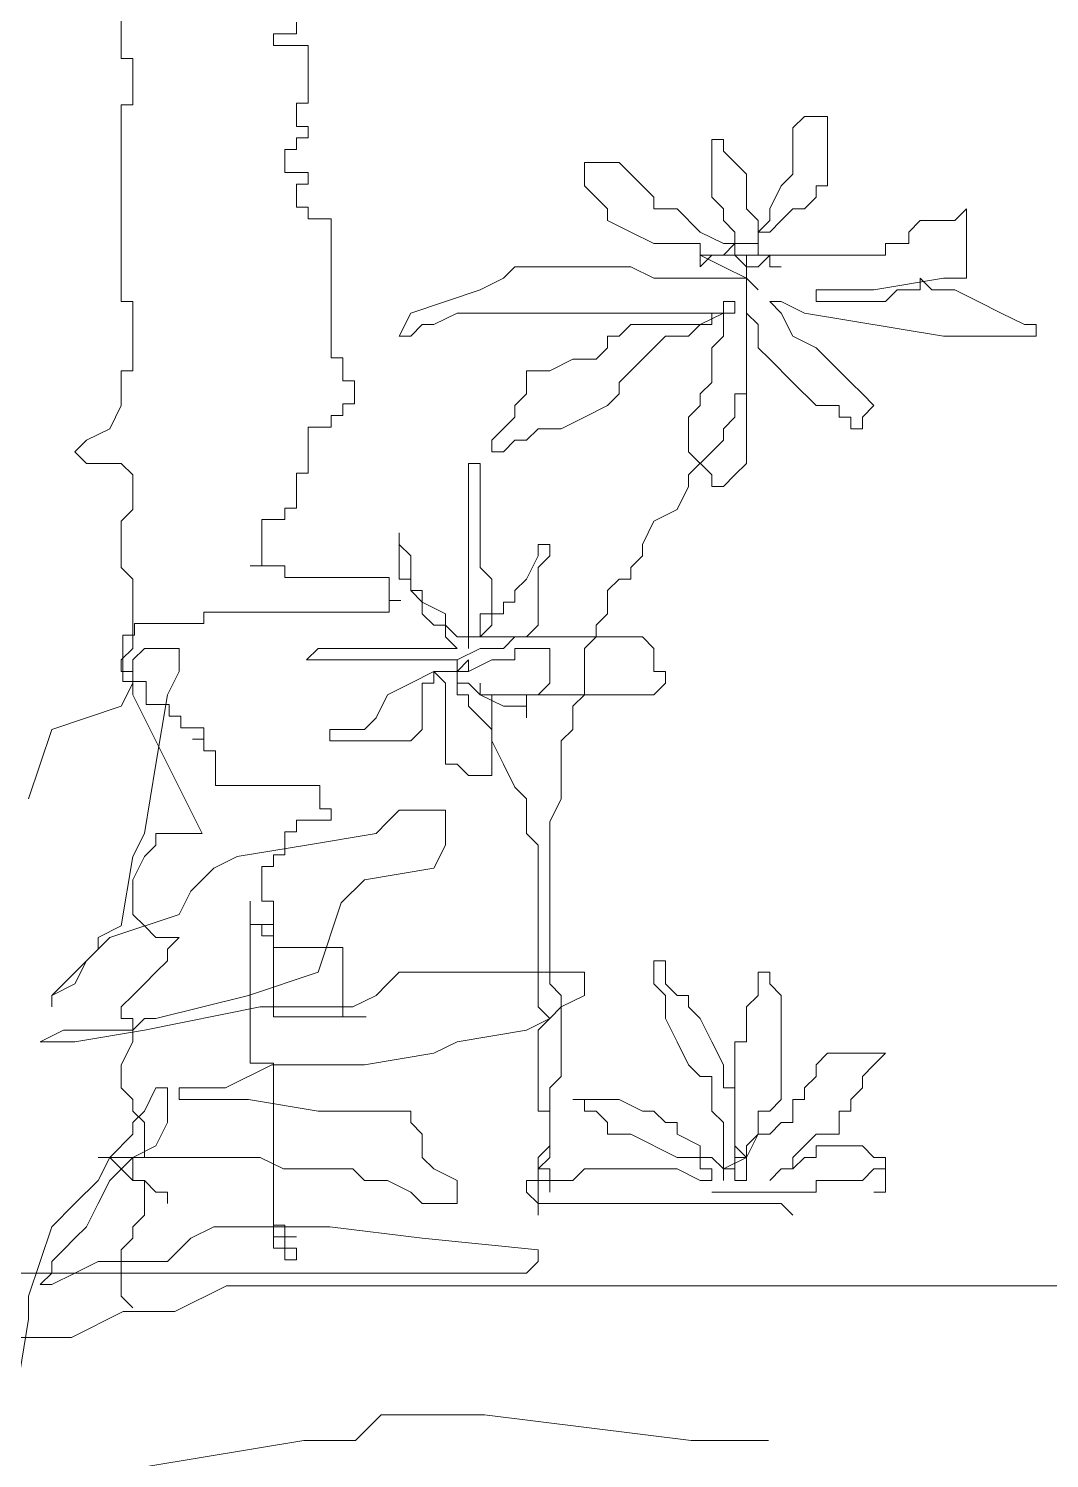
# Model space of a CAD drawing. Header units: millimetres. Extents: x -37049 to 129367, y 25385 to 90033.
# Drawn here: x 26369 to 28088, y 46380 to 48788 of the extents above; entities that cross this region are included whole.
import ezdxf

# ---------------------------------------------------------------- set-up
doc = ezdxf.new("R2010")
doc.units = ezdxf.units.MM
doc.header["$MEASUREMENT"] = 0
doc.layers.add('NCAY', color=3, linetype='Continuous', lineweight=13)

# ---------------------------------------------------------------- blocks, each defined once
blk = doc.blocks.new('A$C1A0A3921')
at = {"layer": 'NCAY'}
for p, q in [((2605.1, 2724.5), (2605.1, 2588.1)), ((2900.4, 2649.3), (2900.4, 2629.8)), ((2900.4, 2629.8), (2861.4, 2629.8)), ((2861.4, 2629.8), (2861.4, 2610.3)), ((2861.4, 2610.3), (2919.9, 2610.3)), ((2919.9, 2610.3), (2919.9, 2512.9)), ((2605.1, 2588.1), (2624.6, 2588.1)), ((2624.6, 2588.1), (2624.6, 2510.2)), ((2624.6, 2510.2), (2605.1, 2510.2)), ((2605.1, 2510.2), (2605.1, 2179)), ((2919.9, 2512.9), (2900.4, 2512.9)), ((2900.4, 2512.9), (2900.4, 2473.9)), ((3755.9, 2490.7), (3736.4, 2471.2)), ((3794.9, 2490.7), (3755.9, 2490.7)), ((3794.9, 2373.8), (3794.9, 2490.7)), ((2900.4, 2473.9), (2919.9, 2473.9)), ((2919.9, 2473.9), (2919.9, 2454.5)), ((3736.4, 2471.2), (3736.4, 2393.3)), ((2900.4, 2435), (2880.9, 2435)), ((2880.9, 2435), (2880.9, 2396)), ((2919.9, 2454.5), (2900.4, 2454.5)), ((2900.4, 2454.5), (2900.4, 2435)), ((3619.3, 2451.8), (3599.8, 2451.8)), ((3599.8, 2451.8), (3599.8, 2354.4)), ((3619.3, 2432.3), (3619.3, 2451.8)), ((3638.8, 2412.8), (3619.3, 2432.3)), ((3443.8, 2412.8), (3385.3, 2412.8)), ((3385.3, 2412.8), (3385.3, 2373.8)), ((3463.3, 2393.3), (3443.8, 2412.8)), ((3658.3, 2393.3), (3638.8, 2412.8)), ((2880.9, 2396), (2919.9, 2396)), ((2919.9, 2396), (2919.9, 2376.5)), ((3482.8, 2373.8), (3463.3, 2393.3)), ((3658.3, 2334.9), (3658.3, 2393.3)), ((3736.4, 2393.3), (3716.9, 2373.8)), ((2919.9, 2376.5), (2900.4, 2376.5)), ((2900.4, 2376.5), (2900.4, 2337.6)), ((3385.3, 2373.8), (3424.3, 2334.9)), ((3502.3, 2354.4), (3482.8, 2373.8)), ((3716.9, 2373.8), (3697.4, 2334.9)), ((3775.4, 2354.4), (3775.4, 2373.8)), ((3775.4, 2373.8), (3794.9, 2373.8)), ((2900.4, 2337.6), (2919.9, 2337.6)), ((2919.9, 2337.6), (2919.9, 2318.1)), ((3502.3, 2334.9), (3502.3, 2354.4)), ((3599.8, 2354.4), (3619.3, 2334.9)), ((3755.9, 2334.9), (3775.4, 2354.4)), ((2919.9, 2318.1), (2958.9, 2318.1)), ((2958.9, 2318.1), (2958.9, 2084.3)), ((3424.3, 2334.9), (3424.3, 2315.4)), ((3424.3, 2315.4), (3463.3, 2295.9)), ((3541.3, 2334.9), (3502.3, 2334.9)), ((3580.3, 2295.9), (3541.3, 2334.9)), ((3619.3, 2334.9), (3619.3, 2315.4)), ((3619.3, 2315.4), (3638.8, 2295.9)), ((3677.8, 2315.4), (3658.3, 2334.9)), ((3697.4, 2315.4), (3677.8, 2295.9)), ((3677.8, 2257), (3677.8, 2315.4)), ((3697.4, 2334.9), (3697.4, 2315.4)), ((3697.4, 2295.9), (3716.9, 2315.4)), ((3716.9, 2315.4), (3736.4, 2334.9)), ((3736.4, 2334.9), (3755.9, 2334.9)), ((3950.9, 2315.4), (3931.4, 2295.9)), ((4009.4, 2315.4), (3950.9, 2315.4)), ((4028.9, 2334.9), (4009.4, 2315.4)), ((4028.9, 2218), (4028.9, 2334.9)), ((3463.3, 2295.9), (3502.3, 2276.4)), ((3619.3, 2276.4), (3580.3, 2295.9)), ((3638.8, 2295.9), (3638.8, 2257)), ((3677.8, 2276.4), (3677.8, 2295.9)), ((3677.8, 2295.9), (3697.4, 2295.9)), ((3677.8, 2295.9), (3677.8, 2257)), ((3931.4, 2295.9), (3931.4, 2276.4)), ((3502.3, 2276.4), (3580.3, 2276.4)), ((3580.3, 2276.4), (3580.3, 2257)), ((3638.8, 2276.4), (3619.3, 2276.4)), ((3619.3, 2257), (3638.8, 2276.4)), ((3638.8, 2257), (3638.8, 2276.4)), ((3638.8, 2276.4), (3677.8, 2276.4)), ((3931.4, 2276.4), (3892.4, 2276.4)), ((3892.4, 2276.4), (3892.4, 2257)), ((3892.4, 2257), (3580.3, 2257)), ((3580.3, 2257), (3580.3, 2237.5)), ((3580.3, 2257), (3619.3, 2237.5)), ((3580.3, 2237.5), (3599.8, 2257)), ((3599.8, 2257), (3619.3, 2257)), ((3658.3, 2257), (3638.8, 2257)), ((3638.8, 2257), (3658.3, 2237.5)), ((3658.3, 2237.5), (3658.3, 2257)), ((3697.4, 2257), (3677.8, 2237.5)), ((3697.4, 2257), (3697.4, 2237.5)), ((3697.4, 2237.5), (3697.4, 2257)), ((3248.8, 2218), (3209.7, 2198.5)), ((3268.3, 2237.5), (3248.8, 2218)), ((3463.3, 2237.5), (3268.3, 2237.5)), ((3502.3, 2218), (3463.3, 2237.5)), ((3658.3, 2218), (3502.3, 2218)), ((3619.3, 2237.5), (3658.3, 2218)), ((3658.3, 2237.5), (3658.3, 2023.2)), ((3677.8, 2237.5), (3658.3, 2237.5)), ((3658.3, 2218), (3677.8, 2198.5)), ((3677.8, 2198.5), (3658.3, 2218)), ((3697.4, 2237.5), (3716.9, 2237.5)), ((3716.9, 2237.5), (3697.4, 2237.5)), ((3872.9, 2198.5), (3989.9, 2218)), ((3970.4, 2198.5), (3950.9, 2218)), ((3950.9, 2218), (3950.9, 2198.5)), ((3989.9, 2218), (4028.9, 2218)), ((3209.7, 2198.5), (3092.7, 2159.5)), ((3658.3, 2198.5), (3658.3, 2159.5)), ((3658.3, 1906.3), (3658.3, 2198.5)), ((3775.4, 2198.5), (3872.9, 2198.5)), ((3775.4, 2179), (3775.4, 2198.5)), ((3911.9, 2198.5), (3892.4, 2179)), ((3950.9, 2198.5), (3911.9, 2198.5)), ((4009.4, 2198.5), (3970.4, 2198.5)), ((4048.4, 2179), (4009.4, 2198.5)), ((2605.1, 2179), (2624.6, 2179)), ((2624.6, 2179), (2624.6, 2062.1)), ((3619.3, 2159.5), (3619.3, 2179)), ((3619.3, 2179), (3638.8, 2179)), ((3638.8, 2179), (3638.8, 2159.5)), ((3716.9, 2159.5), (3697.4, 2179)), ((3697.4, 2179), (3716.9, 2179)), ((3716.9, 2179), (3755.9, 2159.5)), ((3892.4, 2179), (3775.4, 2179)), ((3775.4, 2179), (3794.9, 2179)), ((3794.9, 2179), (3775.4, 2179)), ((4087.4, 2159.5), (4048.4, 2179)), ((3092.7, 2159.5), (3073.2, 2120.6)), ((3131.7, 2140.1), (3170.7, 2159.5)), ((3170.7, 2159.5), (3619.3, 2159.5)), ((3619.3, 2159.5), (3580.3, 2140.1)), ((3599.8, 2140.1), (3599.8, 2159.5)), ((3599.8, 2159.5), (3619.3, 2159.5)), ((3638.8, 2159.5), (3619.3, 2159.5)), ((3619.3, 2159.5), (3619.3, 2120.6)), ((3658.3, 2159.5), (3677.8, 2140.1)), ((3736.4, 2120.6), (3716.9, 2159.5)), ((3755.9, 2159.5), (3989.9, 2120.6)), ((4126.4, 2140.1), (4087.4, 2159.5)), ((3073.2, 2120.6), (3092.7, 2120.6)), ((3092.7, 2120.6), (3112.2, 2140.1)), ((3112.2, 2140.1), (3131.7, 2140.1)), ((3443.8, 2120.6), (3424.3, 2120.6)), ((3424.3, 2120.6), (3424.3, 2101.1)), ((3463.3, 2140.1), (3443.8, 2120.6)), ((3580.3, 2140.1), (3463.3, 2140.1)), ((3502.3, 2101.1), (3521.8, 2120.6)), ((3521.8, 2120.6), (3560.8, 2120.6)), ((3560.8, 2120.6), (3580.3, 2140.1)), ((3580.3, 2140.1), (3599.8, 2140.1)), ((3619.3, 2120.6), (3599.8, 2101.1)), ((3677.8, 2140.1), (3677.8, 2101.1)), ((3775.4, 2101.1), (3736.4, 2120.6)), ((3989.9, 2120.6), (4146, 2120.6)), ((4146, 2140.1), (4126.4, 2140.1)), ((4146, 2120.6), (4146, 2140.1)), ((3424.3, 2101.1), (3404.8, 2081.6)), ((3482.8, 2081.6), (3502.3, 2101.1)), ((3599.8, 2101.1), (3599.8, 2042.7)), ((3677.8, 2101.1), (3697.4, 2081.6)), ((3794.9, 2081.6), (3775.4, 2101.1)), ((2958.9, 2084.3), (2978.5, 2084.3)), ((2978.5, 2084.3), (2978.5, 2045.4)), ((3365.8, 2081.6), (3326.8, 2062.1)), ((3404.8, 2081.6), (3365.8, 2081.6)), ((3463.3, 2062.1), (3482.8, 2081.6)), ((3697.4, 2081.6), (3736.4, 2042.7)), ((3814.4, 2062.1), (3794.9, 2081.6)), ((2624.6, 2062.1), (2605.1, 2062.1)), ((2605.1, 2062.1), (2605.1, 2003.7)), ((3326.8, 2062.1), (3287.8, 2062.1)), ((3287.8, 2062.1), (3287.8, 2023.2)), ((3443.8, 2042.7), (3463.3, 2062.1)), ((3833.9, 2042.7), (3814.4, 2062.1)), ((2978.5, 2045.4), (2998, 2045.4)), ((2998, 2045.4), (2998, 2006.4)), ((3287.8, 2023.2), (3268.3, 2003.7)), ((3424.3, 2003.7), (3443.8, 2023.2)), ((3443.8, 2023.2), (3443.8, 2042.7)), ((3599.8, 2042.7), (3580.3, 2023.2)), ((3580.3, 2023.2), (3580.3, 2003.7)), ((3658.3, 2023.2), (3638.8, 2023.2)), ((3638.8, 2023.2), (3638.8, 1984.2)), ((3736.4, 2042.7), (3775.4, 2003.7)), ((3853.4, 2023.2), (3833.9, 2042.7)), ((3872.9, 2003.7), (3853.4, 2023.2)), ((2605.1, 2003.7), (2585.6, 1964.7)), ((2998, 2006.4), (2978.5, 2006.4)), ((2978.5, 2006.4), (2978.5, 1986.9)), ((3268.3, 2003.7), (3268.3, 1984.2)), ((3385.3, 1984.2), (3424.3, 2003.7)), ((3580.3, 2003.7), (3560.8, 1984.2)), ((3775.4, 2003.7), (3814.4, 2003.7)), ((3814.4, 2003.7), (3814.4, 1984.2)), ((3853.4, 1984.2), (3872.9, 2003.7)), ((2978.5, 1986.9), (2958.9, 1986.9)), ((2958.9, 1986.9), (2958.9, 1967.4)), ((3268.3, 1984.2), (3229.3, 1945.3)), ((3346.3, 1964.7), (3385.3, 1984.2)), ((3560.8, 1984.2), (3560.8, 1925.8)), ((3638.8, 1984.2), (3619.3, 1964.7)), ((3814.4, 1984.2), (3833.9, 1984.2)), ((3833.9, 1984.2), (3833.9, 1964.7)), ((3853.4, 1964.7), (3853.4, 1984.2)), ((2585.6, 1964.7), (2546.6, 1945.3)), ((2958.9, 1967.4), (2919.9, 1967.4)), ((2919.9, 1967.4), (2919.9, 1889.5)), ((3287.8, 1945.3), (3307.3, 1964.7)), ((3307.3, 1964.7), (3346.3, 1964.7)), ((3619.3, 1964.7), (3619.3, 1945.3)), ((3833.9, 1964.7), (3853.4, 1964.7)), ((2546.6, 1945.3), (2527.1, 1925.8)), ((3229.3, 1945.3), (3229.3, 1925.8)), ((3248.8, 1925.8), (3268.3, 1945.3)), ((3268.3, 1945.3), (3287.8, 1945.3)), ((3619.3, 1945.3), (3599.8, 1925.8)), ((2527.1, 1925.8), (2546.6, 1906.3)), ((2546.6, 1906.3), (2605.1, 1906.3)), ((2605.1, 1906.3), (2624.6, 1886.8)), ((3190.2, 1906.3), (3190.2, 1614.1)), ((3209.7, 1906.3), (3190.2, 1906.3)), ((3209.7, 1731), (3209.7, 1906.3)), ((3229.3, 1925.8), (3248.8, 1925.8)), ((3560.8, 1925.8), (3599.8, 1886.8)), ((3599.8, 1925.8), (3560.8, 1886.8)), ((3638.8, 1886.8), (3658.3, 1906.3)), ((2624.6, 1886.8), (2624.6, 1828.4)), ((2919.9, 1889.5), (2900.4, 1889.5)), ((2900.4, 1889.5), (2900.4, 1831.1)), ((3560.8, 1886.8), (3560.8, 1867.3)), ((3599.8, 1886.8), (3599.8, 1867.3)), ((3619.3, 1867.3), (3638.8, 1886.8)), ((3560.8, 1867.3), (3541.3, 1828.4)), ((3599.8, 1867.3), (3619.3, 1867.3)), ((2900.4, 1831.1), (2880.9, 1831.1)), ((2880.9, 1831.1), (2880.9, 1811.6)), ((2624.6, 1828.4), (2605.1, 1808.9)), ((2605.1, 1808.9), (2605.1, 1731)), ((2880.9, 1811.6), (2841.9, 1811.6)), ((2841.9, 1811.6), (2841.9, 1733.7)), ((3502.3, 1808.9), (3482.8, 1769.9)), ((3541.3, 1828.4), (3502.3, 1808.9)), ((3073.2, 1789.4), (3073.2, 1711.5)), ((3073.2, 1769.9), (3073.2, 1789.4)), ((3092.7, 1750.4), (3073.2, 1769.9)), ((3326.8, 1769.9), (3307.3, 1769.9)), ((3307.3, 1769.9), (3307.3, 1750.4)), ((3326.8, 1750.4), (3326.8, 1769.9)), ((3482.8, 1769.9), (3482.8, 1750.4)), ((3092.7, 1692), (3092.7, 1750.4)), ((3307.3, 1750.4), (3287.8, 1711.5)), ((3307.3, 1731), (3326.8, 1750.4)), ((3482.8, 1750.4), (3463.3, 1731)), ((2605.1, 1731), (2624.6, 1711.5)), ((2624.6, 1711.5), (2624.6, 1594.6)), ((2841.9, 1733.7), (2822.4, 1733.7)), ((2822.4, 1733.7), (2880.9, 1733.7)), ((2880.9, 1733.7), (2880.9, 1714.2)), ((2880.9, 1714.2), (3056.5, 1714.2)), ((3056.5, 1714.2), (3056.5, 1675.2)), ((3073.2, 1711.5), (3092.7, 1711.5)), ((3092.7, 1711.5), (3092.7, 1692)), ((3229.3, 1711.5), (3209.7, 1731)), ((3229.3, 1633.6), (3229.3, 1711.5)), ((3287.8, 1711.5), (3268.3, 1692)), ((3307.3, 1633.6), (3307.3, 1731)), ((3443.8, 1711.5), (3424.3, 1692)), ((3463.3, 1711.5), (3443.8, 1711.5)), ((3463.3, 1731), (3463.3, 1711.5)), ((3112.2, 1692), (3092.7, 1692)), ((3092.7, 1692), (3112.2, 1672.5)), ((3112.2, 1672.5), (3112.2, 1692)), ((3268.3, 1692), (3268.3, 1672.5)), ((3424.3, 1692), (3424.3, 1653)), ((3056.5, 1675.2), (3076, 1675.2)), ((3076, 1675.2), (3056.5, 1675.2)), ((3056.5, 1675.2), (3056.5, 1655.7)), ((3151.2, 1653), (3112.2, 1672.5)), ((3112.2, 1672.5), (3112.2, 1653)), ((3268.3, 1672.5), (3248.8, 1672.5)), ((3248.8, 1672.5), (3248.8, 1653)), ((3056.5, 1655.7), (2744.4, 1655.7)), ((2744.4, 1655.7), (2744.4, 1636.3)), ((3112.2, 1653), (3131.7, 1633.6)), ((3151.2, 1633.6), (3151.2, 1653)), ((3248.8, 1653), (3209.7, 1653)), ((3209.7, 1653), (3209.7, 1614.1)), ((3424.3, 1653), (3404.8, 1633.6)), ((2627.4, 1616.8), (2607.9, 1616.8)), ((2607.9, 1616.8), (2607.9, 1538.9)), ((2627.4, 1636.3), (2627.4, 1616.8)), ((2744.4, 1636.3), (2627.4, 1636.3)), ((3131.7, 1633.6), (3151.2, 1633.6)), ((3151.2, 1633.6), (3151.2, 1614.1)), ((3170.7, 1614.1), (3151.2, 1633.6)), ((3151.2, 1614.1), (3170.7, 1594.6)), ((3190.2, 1614.1), (3170.7, 1614.1)), ((3190.2, 1614.1), (3482.8, 1614.1)), ((3190.2, 1614.1), (3190.2, 1594.6)), ((3190.2, 1594.6), (3190.2, 1614.1)), ((3209.7, 1614.1), (3190.2, 1614.1)), ((3190.2, 1614.1), (3209.7, 1614.1)), ((3209.7, 1614.1), (3229.3, 1633.6)), ((3248.8, 1594.6), (3268.3, 1614.1)), ((3268.3, 1614.1), (3287.8, 1614.1)), ((3287.8, 1614.1), (3307.3, 1633.6)), ((3404.8, 1614.1), (3385.3, 1594.6)), ((3404.8, 1633.6), (3404.8, 1614.1)), ((3482.8, 1614.1), (3502.3, 1594.6)), ((2624.6, 1594.6), (2605.1, 1575.1)), ((2624.6, 1575.1), (2644.1, 1594.6)), ((2644.1, 1594.6), (2702.6, 1594.6)), ((2702.6, 1594.6), (2702.6, 1555.6)), ((2936.7, 1594.6), (2917.2, 1575.1)), ((3170.7, 1594.6), (2936.7, 1594.6)), ((3170.7, 1575.1), (3209.7, 1594.6)), ((3209.7, 1594.6), (3248.8, 1594.6)), ((3326.8, 1594.6), (3268.3, 1594.6)), ((3268.3, 1594.6), (3268.3, 1575.1)), ((3326.8, 1536.2), (3326.8, 1594.6)), ((3385.3, 1594.6), (3385.3, 1516.7)), ((3502.3, 1594.6), (3502.3, 1555.6)), ((2605.1, 1575.1), (2605.1, 1555.6)), ((2624.6, 1536.2), (2624.6, 1575.1)), ((2917.2, 1575.1), (3170.7, 1575.1)), ((3170.7, 1575.1), (3151.2, 1575.1)), ((3151.2, 1575.1), (3170.7, 1575.1)), ((3170.7, 1575.1), (3170.7, 1555.6)), ((3190.2, 1575.1), (3170.7, 1555.6)), ((3170.7, 1555.6), (3170.7, 1575.1)), ((3190.2, 1555.6), (3190.2, 1575.1)), ((3229.3, 1575.1), (3190.2, 1555.6)), ((3268.3, 1575.1), (3229.3, 1575.1)), ((2605.1, 1555.6), (2624.6, 1555.6)), ((2624.6, 1555.6), (2624.6, 1516.7)), ((2702.6, 1555.6), (2683.1, 1516.7)), ((3131.7, 1555.6), (3092.7, 1536.2)), ((3131.7, 1536.2), (3131.7, 1555.6)), ((3131.7, 1555.6), (3151.2, 1536.2)), ((3170.7, 1555.6), (3131.7, 1555.6)), ((3170.7, 1555.6), (3151.2, 1555.6)), ((3151.2, 1555.6), (3170.7, 1555.6)), ((3170.7, 1555.6), (3190.2, 1555.6)), ((3170.7, 1516.7), (3170.7, 1555.6)), ((3170.7, 1555.6), (3170.7, 1536.2)), ((3190.2, 1555.6), (3170.7, 1555.6)), ((3502.3, 1555.6), (3521.8, 1555.6)), ((3521.8, 1555.6), (3521.8, 1536.2)), ((2605.1, 1497.2), (2624.6, 1536.2)), ((2607.9, 1538.9), (2646.9, 1538.9)), ((2646.9, 1538.9), (2646.9, 1499.9)), ((3092.7, 1536.2), (3053.7, 1516.7)), ((3112.2, 1536.2), (3131.7, 1536.2)), ((3112.2, 1458.2), (3112.2, 1536.2)), ((3151.2, 1536.2), (3151.2, 1399.8)), ((3170.7, 1536.2), (3190.2, 1536.2)), ((3190.2, 1536.2), (3209.7, 1516.7)), ((3209.7, 1516.7), (3209.7, 1536.2)), ((3209.7, 1536.2), (3209.7, 1516.7)), ((3307.3, 1516.7), (3326.8, 1536.2)), ((3521.8, 1536.2), (3502.3, 1516.7)), ((2488.1, 1458.2), (2605.1, 1497.2)), ((2624.6, 1516.7), (2741.6, 1282.9)), ((2646.9, 1499.9), (2685.9, 1499.9)), ((2683.1, 1516.7), (2663.6, 1399.8)), ((2685.9, 1499.9), (2685.9, 1480.4)), ((3053.7, 1516.7), (3034.2, 1477.7)), ((3190.2, 1516.7), (3170.7, 1516.7)), ((3190.2, 1497.2), (3190.2, 1516.7)), ((3209.7, 1477.7), (3190.2, 1497.2)), ((3502.3, 1516.7), (3209.7, 1516.7)), ((3209.7, 1516.7), (3248.8, 1497.2)), ((3209.7, 1516.7), (3229.3, 1516.7)), ((3229.3, 1516.7), (3229.3, 1438.8)), ((3248.8, 1497.2), (3287.8, 1497.2)), ((3287.8, 1477.7), (3287.8, 1516.7)), ((3287.8, 1516.7), (3307.3, 1516.7)), ((3287.8, 1497.2), (3287.8, 1477.7)), ((3385.3, 1516.7), (3365.8, 1497.2)), ((3365.8, 1497.2), (3365.8, 1458.2)), ((2685.9, 1480.4), (2705.4, 1480.4)), ((2705.4, 1480.4), (2705.4, 1460.9)), ((3034.2, 1477.7), (3014.7, 1458.2)), ((3229.3, 1458.2), (3209.7, 1477.7)), ((2449.1, 1341.3), (2488.1, 1458.2)), ((2705.4, 1460.9), (2744.4, 1460.9)), ((2744.4, 1460.9), (2744.4, 1441.5)), ((3014.7, 1458.2), (2956.2, 1458.2)), ((2956.2, 1458.2), (2956.2, 1438.8)), ((3092.7, 1438.8), (3112.2, 1458.2)), ((3229.3, 1380.3), (3229.3, 1458.2)), ((3365.8, 1458.2), (3346.3, 1438.8)), ((2744.4, 1441.5), (2724.9, 1441.5)), ((2724.9, 1441.5), (2744.4, 1441.5)), ((2744.4, 1441.5), (2744.4, 1422)), ((2744.4, 1422), (2763.9, 1422)), ((2763.9, 1422), (2763.9, 1363.5)), ((2956.2, 1438.8), (3092.7, 1438.8)), ((3229.3, 1438.8), (3248.8, 1399.8)), ((3346.3, 1438.8), (3346.3, 1341.3)), ((2663.6, 1399.8), (2644.1, 1282.9)), ((3151.2, 1399.8), (3170.7, 1399.8)), ((3170.7, 1399.8), (3190.2, 1380.3)), ((3248.8, 1399.8), (3268.3, 1360.8)), ((3190.2, 1380.3), (3229.3, 1380.3)), ((2763.9, 1363.5), (2939.4, 1363.5)), ((2939.4, 1363.5), (2939.4, 1324.6)), ((3268.3, 1360.8), (3287.8, 1341.3)), ((2939.4, 1324.6), (2958.9, 1324.6)), ((2958.9, 1324.6), (2958.9, 1305.1)), ((3287.8, 1341.3), (3287.8, 1282.9)), ((3346.3, 1341.3), (3326.8, 1302.4)), ((2958.9, 1305.1), (2900.4, 1305.1)), ((2900.4, 1305.1), (2900.4, 1285.6)), ((3034.2, 1282.9), (3053.7, 1302.4)), ((3053.7, 1302.4), (3073.2, 1321.9)), ((3073.2, 1321.9), (3151.2, 1321.9)), ((3151.2, 1321.9), (3151.2, 1263.4)), ((3326.8, 1302.4), (3326.8, 1029.7)), ((2644.1, 1282.9), (2624.6, 1243.9)), ((2663.6, 1282.9), (2663.6, 1263.4)), ((2741.6, 1282.9), (2663.6, 1282.9)), ((2880.9, 1285.6), (2880.9, 1246.7)), ((2900.4, 1285.6), (2880.9, 1285.6)), ((2917.2, 1263.4), (3034.2, 1282.9)), ((3287.8, 1282.9), (3307.3, 1263.4)), ((2663.6, 1263.4), (2644.1, 1243.9)), ((2800.2, 1243.9), (2917.2, 1263.4)), ((3151.2, 1263.4), (3131.7, 1224.5)), ((3307.3, 1263.4), (3307.3, 990.7)), ((2624.6, 1243.9), (2605.1, 1127.1)), ((2644.1, 1243.9), (2624.6, 1205)), ((2761.2, 1224.5), (2800.2, 1243.9)), ((2880.9, 1246.7), (2861.4, 1246.7)), ((2861.4, 1246.7), (2861.4, 1227.2)), ((2624.6, 1205), (2624.6, 1146.5)), ((2722.1, 1185.5), (2761.2, 1224.5)), ((2861.4, 1227.2), (2841.9, 1227.2)), ((2841.9, 1227.2), (2841.9, 1168.7)), ((3014.7, 1205), (2975.7, 1166)), ((3131.7, 1224.5), (3014.7, 1205)), ((2702.6, 1146.5), (2722.1, 1185.5)), ((2822.4, 1129.8), (2822.4, 1168.7)), ((2822.4, 1168.7), (2822.4, 896)), ((2841.9, 1168.7), (2861.4, 1168.7)), ((2861.4, 1168.7), (2861.4, 1129.8)), ((2975.7, 1166), (2936.7, 1049.1)), ((2585.6, 1107.6), (2702.6, 1146.5)), ((2624.6, 1146.5), (2644.1, 1127.1)), ((2605.1, 1127.1), (2566.1, 1107.6)), ((2644.1, 1127.1), (2663.6, 1107.6)), ((2861.4, 1129.8), (2822.4, 1129.8)), ((2861.4, 1129.8), (2841.9, 1129.8)), ((2841.9, 1129.8), (2841.9, 1110.3)), ((2841.9, 1110.3), (2861.4, 1110.3)), ((2861.4, 973.9), (2861.4, 1129.8)), ((2861.4, 1110.3), (2861.4, 1090.8)), ((2546.6, 1068.6), (2585.6, 1107.6)), ((2566.1, 1088.1), (2546.6, 1068.6)), ((2566.1, 1107.6), (2566.1, 1088.1)), ((2663.6, 1107.6), (2702.6, 1107.6)), ((2702.6, 1107.6), (2683.1, 1088.1)), ((2683.1, 1088.1), (2683.1, 1068.6)), ((2861.4, 1090.8), (2978.5, 1090.8)), ((2978.5, 1090.8), (2978.5, 973.9)), ((2546.6, 1068.6), (2507.6, 1029.7)), ((2527.1, 1029.7), (2546.6, 1068.6)), ((2683.1, 1068.6), (2663.6, 1049.1)), ((3521.8, 1068.6), (3502.3, 1068.6)), ((3502.3, 1068.6), (3502.3, 1029.7)), ((3521.8, 1029.7), (3521.8, 1068.6)), ((2663.6, 1049.1), (2644.1, 1029.7)), ((2936.7, 1049.1), (2819.7, 1010.2)), ((3053.7, 1029.7), (3073.2, 1049.1)), ((3073.2, 1049.1), (3385.3, 1049.1)), ((3385.3, 1049.1), (3385.3, 1010.2)), ((3697.4, 1049.1), (3677.8, 1049.1)), ((3677.8, 1049.1), (3677.8, 1010.2)), ((3697.4, 1029.7), (3697.4, 1049.1)), ((2507.6, 1029.7), (2488.1, 1010.2)), ((2488.1, 1010.2), (2527.1, 1029.7)), ((2644.1, 1029.7), (2624.6, 1010.2)), ((3034.2, 1010.2), (3053.7, 1029.7)), ((3326.8, 1029.7), (3346.3, 1010.2)), ((3502.3, 1029.7), (3521.8, 1010.2)), ((3541.3, 1010.2), (3521.8, 1029.7)), ((3716.9, 1010.2), (3697.4, 1029.7)), ((2488.1, 1010.2), (2488.1, 990.7)), ((2488.1, 990.7), (2488.1, 1010.2)), ((2624.6, 1010.2), (2605.1, 990.7)), ((2605.1, 990.7), (2605.1, 971.2)), ((2644.1, 951.7), (2839.2, 990.7)), ((2819.7, 1010.2), (2663.6, 971.2)), ((2839.2, 990.7), (2995.2, 990.7)), ((2995.2, 990.7), (3034.2, 1010.2)), ((3307.3, 990.7), (3326.8, 971.2)), ((3346.3, 990.7), (3326.8, 971.2)), ((3346.3, 1010.2), (3346.3, 873.8)), ((3385.3, 1010.2), (3346.3, 990.7)), ((3521.8, 1010.2), (3521.8, 971.2)), ((3560.8, 1010.2), (3541.3, 1010.2)), ((3560.8, 990.7), (3560.8, 1010.2)), ((3580.3, 971.2), (3560.8, 990.7)), ((3677.8, 1010.2), (3658.3, 990.7)), ((3658.3, 990.7), (3658.3, 932.2)), ((3716.9, 834.8), (3716.9, 1010.2)), ((2605.1, 971.2), (2624.6, 971.2)), ((2624.6, 971.2), (2624.6, 932.2)), ((2644.1, 971.2), (2624.6, 951.7)), ((2663.6, 971.2), (2644.1, 971.2)), ((3017.5, 973.9), (2861.4, 973.9)), ((2978.5, 973.9), (3017.5, 973.9)), ((3326.8, 971.2), (3287.8, 951.7)), ((3326.8, 971.2), (3307.3, 951.7)), ((3521.8, 971.2), (3541.3, 932.2)), ((3599.8, 932.2), (3580.3, 971.2)), ((2507.6, 951.7), (2468.6, 932.2)), ((2624.6, 951.7), (2507.6, 951.7)), ((2527.1, 932.2), (2644.1, 951.7)), ((3287.8, 951.7), (3170.7, 932.2)), ((3307.3, 951.7), (3307.3, 815.4)), ((2468.6, 932.2), (2527.1, 932.2)), ((2624.6, 932.2), (2605.1, 893.3)), ((3170.7, 932.2), (3131.7, 912.8)), ((3541.3, 932.2), (3560.8, 893.3)), ((3619.3, 893.3), (3599.8, 932.2)), ((3638.8, 932.2), (3638.8, 698.5)), ((3658.3, 932.2), (3638.8, 932.2)), ((2605.1, 893.3), (2605.1, 854.3)), ((2858.7, 893.3), (2780.7, 854.3)), ((2822.4, 896), (2861.4, 896)), ((3014.7, 893.3), (2858.7, 893.3)), ((2861.4, 896), (2861.4, 584.3)), ((3131.7, 912.8), (3014.7, 893.3)), ((3560.8, 893.3), (3580.3, 873.8)), ((3619.3, 854.3), (3619.3, 893.3)), ((3794.9, 912.8), (3775.4, 893.3)), ((3775.4, 893.3), (3775.4, 873.8)), ((3892.4, 912.8), (3794.9, 912.8)), ((3853.4, 873.8), (3872.9, 893.3)), ((3872.9, 893.3), (3892.4, 912.8)), ((3346.3, 873.8), (3326.8, 854.3)), ((3580.3, 873.8), (3599.8, 873.8)), ((3599.8, 873.8), (3599.8, 815.4)), ((3775.4, 873.8), (3755.9, 854.3)), ((3853.4, 854.3), (3853.4, 873.8)), ((2605.1, 854.3), (2624.6, 834.8)), ((2644.1, 815.4), (2663.6, 854.3)), ((2663.6, 854.3), (2683.1, 854.3)), ((2683.1, 854.3), (2683.1, 795.9)), ((2702.6, 854.3), (2702.6, 834.8)), ((2780.7, 854.3), (2702.6, 854.3)), ((3326.8, 854.3), (3326.8, 756.9)), ((3638.8, 854.3), (3619.3, 854.3)), ((3638.8, 756.9), (3638.8, 854.3)), ((3755.9, 854.3), (3755.9, 834.8)), ((3833.9, 834.8), (3853.4, 854.3)), ((2624.6, 834.8), (2624.6, 815.4)), ((2702.6, 834.8), (2819.7, 834.8)), ((2819.7, 834.8), (2936.7, 815.4)), ((3443.8, 834.8), (3365.8, 834.8)), ((3365.8, 834.8), (3385.3, 834.8)), ((3385.3, 834.8), (3385.3, 815.4)), ((3482.8, 815.4), (3443.8, 834.8)), ((3697.4, 815.4), (3716.9, 834.8)), ((3755.9, 834.8), (3736.4, 834.8)), ((3736.4, 834.8), (3736.4, 795.9)), ((3833.9, 815.4), (3833.9, 834.8)), ((2624.6, 815.4), (2644.1, 795.9)), ((2624.6, 795.9), (2644.1, 815.4)), ((2624.6, 776.4), (2624.6, 795.9)), ((2644.1, 795.9), (2644.1, 737.4)), ((2683.1, 795.9), (2663.6, 756.9)), ((2936.7, 815.4), (3092.7, 815.4)), ((3092.7, 815.4), (3092.7, 795.9)), ((3092.7, 795.9), (3112.2, 776.4)), ((3307.3, 815.4), (3326.8, 815.4)), ((3326.8, 815.4), (3326.8, 737.4)), ((3385.3, 815.4), (3404.8, 815.4)), ((3404.8, 815.4), (3424.3, 795.9)), ((3424.3, 795.9), (3424.3, 776.4)), ((3502.3, 815.4), (3482.8, 815.4)), ((3521.8, 795.9), (3502.3, 815.4)), ((3541.3, 795.9), (3521.8, 795.9)), ((3541.3, 776.4), (3541.3, 795.9)), ((3599.8, 815.4), (3619.3, 795.9)), ((3619.3, 795.9), (3619.3, 698.5)), ((3677.8, 776.4), (3677.8, 815.4)), ((3677.8, 815.4), (3697.4, 815.4)), ((3716.9, 795.9), (3697.4, 776.4)), ((3736.4, 795.9), (3716.9, 795.9)), ((3814.4, 776.4), (3814.4, 815.4)), ((3814.4, 815.4), (3833.9, 815.4)), ((2585.6, 737.4), (2624.6, 776.4)), ((3112.2, 776.4), (3112.2, 737.4)), ((3424.3, 776.4), (3463.3, 776.4)), ((3463.3, 776.4), (3541.3, 737.4)), ((3580.3, 756.9), (3541.3, 776.4)), ((3677.8, 776.4), (3658.3, 737.4)), ((3658.3, 756.9), (3677.8, 776.4)), ((3697.4, 776.4), (3677.8, 776.4)), ((3755.9, 756.9), (3775.4, 776.4)), ((3775.4, 776.4), (3814.4, 776.4)), ((2663.6, 756.9), (2624.6, 737.4)), ((3326.8, 756.9), (3307.3, 737.4)), ((3580.3, 737.4), (3580.3, 756.9)), ((3658.3, 737.4), (3638.8, 756.9)), ((3658.3, 737.4), (3658.3, 756.9)), ((3736.4, 737.4), (3755.9, 756.9)), ((3853.4, 756.9), (3775.4, 756.9)), ((3775.4, 756.9), (3775.4, 737.4)), ((3872.9, 737.4), (3853.4, 756.9)), ((2839.2, 737.4), (2566.1, 737.4)), ((2566.1, 698.5), (2585.6, 737.4)), ((2566.1, 737.4), (2585.6, 737.4)), ((2624.6, 737.4), (2585.6, 698.5)), ((2585.6, 737.4), (2605.1, 718)), ((2644.1, 737.4), (2624.6, 737.4)), ((2624.6, 737.4), (2624.6, 698.5)), ((2878.2, 718), (2839.2, 737.4)), ((3112.2, 737.4), (3131.7, 718)), ((3307.3, 737.4), (3307.3, 718)), ((3326.8, 737.4), (3307.3, 718)), ((3541.3, 737.4), (3580.3, 737.4)), ((3580.3, 737.4), (3580.3, 718)), ((3599.8, 737.4), (3580.3, 737.4)), ((3619.3, 718), (3599.8, 737.4)), ((3658.3, 737.4), (3619.3, 718)), ((3638.8, 718), (3638.8, 737.4)), ((3638.8, 737.4), (3658.3, 737.4)), ((3658.3, 698.5), (3658.3, 737.4)), ((3755.9, 737.4), (3736.4, 718)), ((3736.4, 718), (3736.4, 737.4)), ((3775.4, 737.4), (3755.9, 737.4)), ((3892.4, 737.4), (3872.9, 737.4)), ((3892.4, 679), (3892.4, 737.4)), ((2527.1, 659.5), (2566.1, 698.5)), ((2585.6, 698.5), (2566.1, 659.5)), ((2605.1, 718), (2624.6, 698.5)), ((2624.6, 698.5), (2644.1, 698.5)), ((2624.6, 698.5), (2644.1, 698.5)), ((2644.1, 698.5), (2644.1, 640)), ((2644.1, 698.5), (2663.6, 679)), ((2995.2, 718), (2878.2, 718)), ((3014.7, 698.5), (2995.2, 718)), ((3053.7, 698.5), (3014.7, 698.5)), ((3092.7, 679), (3053.7, 698.5)), ((3131.7, 718), (3170.7, 698.5)), ((3170.7, 698.5), (3170.7, 659.5)), ((3365.8, 698.5), (3287.8, 698.5)), ((3287.8, 698.5), (3287.8, 679)), ((3307.3, 718), (3326.8, 718)), ((3307.3, 718), (3307.3, 640)), ((3326.8, 718), (3326.8, 679)), ((3385.3, 718), (3365.8, 698.5)), ((3541.3, 718), (3385.3, 718)), ((3580.3, 698.5), (3541.3, 718)), ((3580.3, 718), (3599.8, 718)), ((3599.8, 698.5), (3580.3, 698.5)), ((3599.8, 718), (3599.8, 698.5)), ((3619.3, 718), (3638.8, 718)), ((3619.3, 698.5), (3619.3, 718)), ((3638.8, 698.5), (3658.3, 698.5)), ((3716.9, 718), (3697.4, 698.5)), ((3697.4, 698.5), (3716.9, 718)), ((3736.4, 718), (3716.9, 718)), ((3716.9, 718), (3736.4, 718)), ((3775.4, 679), (3775.4, 698.5)), ((3775.4, 698.5), (3853.4, 698.5)), ((3853.4, 698.5), (3872.9, 718)), ((3872.9, 718), (3892.4, 718)), ((3892.4, 718), (3892.4, 679)), ((2663.6, 679), (2683.1, 679)), ((2683.1, 679), (2683.1, 659.5)), ((3112.2, 659.5), (3092.7, 679)), ((3287.8, 679), (3307.3, 659.5)), ((3599.8, 679), (3775.4, 679)), ((3892.4, 679), (3872.9, 679)), ((3872.9, 679), (3892.4, 679)), ((2488.1, 620.6), (2527.1, 659.5)), ((2566.1, 659.5), (2546.6, 620.6)), ((3170.7, 659.5), (3112.2, 659.5)), ((3307.3, 659.5), (3716.9, 659.5)), ((3716.9, 659.5), (3736.4, 640)), ((2644.1, 640), (2624.6, 620.6)), ((2449.1, 503.7), (2488.1, 620.6)), ((2546.6, 620.6), (2527.1, 601.1)), ((2624.6, 620.6), (2624.6, 601.1)), ((2722.1, 601.1), (2761.2, 620.6)), ((2761.2, 620.6), (2956.2, 620.6)), ((2861.4, 603.8), (2861.4, 623.3)), ((2861.4, 623.3), (2880.9, 623.3)), ((2880.9, 623.3), (2861.4, 623.3)), ((2861.4, 623.3), (2880.9, 623.3)), ((2880.9, 603.8), (2861.4, 603.8)), ((2880.9, 623.3), (2880.9, 603.8)), ((2880.9, 584.3), (2880.9, 603.8)), ((2880.9, 603.8), (2900.4, 603.8)), ((2956.2, 620.6), (3112.2, 601.1)), ((2507.6, 581.6), (2488.1, 562.1)), ((2527.1, 601.1), (2507.6, 581.6)), ((2624.6, 601.1), (2605.1, 581.6)), ((2605.1, 581.6), (2605.1, 503.7)), ((2683.1, 562.1), (2702.6, 581.6)), ((2702.6, 581.6), (2722.1, 601.1)), ((2861.4, 584.3), (2900.4, 584.3)), ((2880.9, 584.3), (2861.4, 584.3)), ((2861.4, 584.3), (2880.9, 584.3)), ((2880.9, 564.8), (2880.9, 584.3)), ((2900.4, 584.3), (2900.4, 564.8)), ((3112.2, 601.1), (3307.3, 581.6)), ((3307.3, 581.6), (3307.3, 562.1)), ((2488.1, 562.1), (2488.1, 542.6)), ((2527.1, 542.6), (2566.1, 562.1)), ((2566.1, 562.1), (2683.1, 562.1)), ((2900.4, 564.8), (2880.9, 564.8)), ((3307.3, 562.1), (3287.8, 542.6)), ((3287.8, 542.6), (2410.1, 542.6)), ((2488.1, 542.6), (2468.6, 523.1)), ((2488.1, 523.1), (2527.1, 542.6)), ((2468.6, 523.1), (2488.1, 523.1)), ((2695.3, 477.6), (2782.3, 521.1)), ((2782.3, 521.1), (4608.1, 521.1)), ((2449.1, 464.7), (2449.1, 503.7)), ((2605.1, 503.7), (2624.6, 484.2)), ((2429.6, 347.8), (2449.1, 464.7)), ((2521.4, 434.2), (2608.4, 477.6)), ((2608.4, 477.6), (2695.3, 477.6)), ((1695.4, 434.2), (2521.4, 434.2)), ((2999.6, 260.5), (3043.1, 303.9)), ((3043.1, 303.9), (3217, 303.9)), ((3217, 303.9), (3564.8, 260.5)), ((2651.8, 217.1), (2912.7, 260.5)), ((2912.7, 260.5), (2999.6, 260.5)), ((3564.8, 260.5), (3695.2, 260.5))]:
    blk.add_line(p, q, dxfattribs=at)

msp = doc.modelspace()

# ---------------------------------------------------------------- block references
at = {"layer": 'NCAY', "ltscale": 30}
msp.add_blockref('A$C1A0A3921', (23920, 46149.7), dxfattribs=at)

doc.saveas('drawing.dxf')
